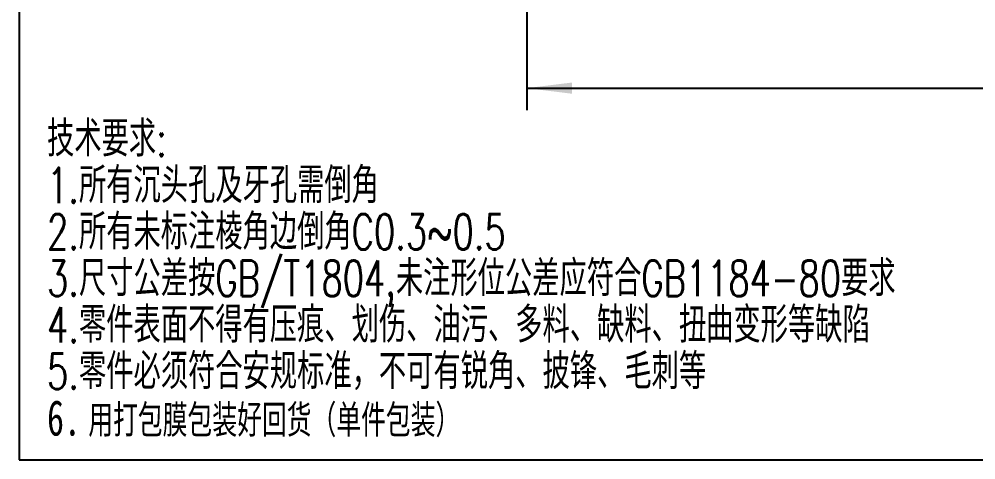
# Model space of a CAD drawing. Header units: millimetres. Extents: x 2 to 292, y 3 to 207.
# Drawn here: x 2.2 to 88.7, y 3.1 to 42.9 of the extents above; entities that cross this region are included whole.
import ezdxf

# ---------------------------------------------------------------- set-up
doc = ezdxf.new("R2010")
doc.units = ezdxf.units.MM
doc.layers.add('图层7', color=7, linetype='Continuous')
doc.layers.add('图框', color=7, linetype='Continuous')
doc.layers.add('粗实线', color=7, linetype='Continuous', lineweight=25)
doc.styles.add('SLDTEXTSTYLE0', font='TXT', dxfattribs={"width": 0.7, "bigfont": 'bigfont'})
doc.styles.add('SLDTEXTSTYLE2', font='TXT', dxfattribs={"width": 0.7})
doc.dimstyles.new('SLDDIMSTYLE3', dxfattribs={"dimtxt": 3.5, "dimasz": 4.08, "dimexe": 0, "dimexo": 0.0625, "dimgap": 0.875, "dimtad": 2, "dimlfac": 2, "dimrnd": 1e-09, "dimzin": 12, "dimdsep": 46, "dimtxsty": 'SLDTEXTSTYLE2', "dimsah": 1, "dimcen": 0.09, "dimadec": 0, "dimazin": 3, "dimtfac": 1, "dimtofl": 0, "dimtmove": 0, "dimatfit": 3, "dimfxl": 0, "dimfrac": 2, "dimtolj": 1, "dimtzin": 12, "dimarcsym": 0})

# ---------------------------------------------------------------- blocks, each defined once
blk = doc.blocks.new('SW_NOTE_4')
at = {"layer": '图层7', "color": 0, "attachment_point": 1}
for s, insert, char_height, style in [('\\M+18B5A术\\M+19776\\M+18B81:', (0, 4.125), 3.2, 'SLDTEXTSTYLE0'), ('1.\\M+18F8A\\M+1974C沉头\\M+18D45\\M+18B79\\M+189E5\\M+18D45\\M+18EF9\\M+1937C\\M+18A70', (0, -0.075), 3.2, 'SLDTEXTSTYLE0'), ('2.\\M+18F8A\\M+1974C\\M+196A2标\\M+1928D棱\\M+18A70边\\M+1937C\\M+18A70C0.3~0.5', (0, -4.275), 3.2, 'SLDTEXTSTYLE0'), ('3.\\M+18EDA\\M+190A1\\M+18CF6\\M+18DB7\\M+188C2GB/T1804,\\M+196A2\\M+1928D\\M+18C60\\M+188CA\\M+18CF6\\M+18DB7应\\M+19584\\M+18D87GB1184-80\\M+19776\\M+18B81', (0, -8.475), 3.2, 'SLDTEXTSTYLE0'), ('4.\\M+197EB\\M+18C8F\\M+1955C\\M+196CA\\M+19573\\M+193BE\\M+1974C压\\M+18DAD\\M+18141划伤\\M+18141\\M+196FB污\\M+18141\\M+191BD\\M+197BF\\M+18141\\M+1E39E\\M+197BF\\M+18141扭\\M+18BC8变\\M+18C60\\M+19399\\M+1E39E\\M+1E89C', (0, -12.675), 3.2, 'SLDTEXTSTYLE0'), ('5.\\M+197EB\\M+18C8F\\M+1954B须\\M+19584\\M+18D87\\M+188C0规标\\M+18F79\\M+18143\\M+19573\\M+189C2\\M+1974C锐\\M+18A70\\M+18141\\M+194E2锋\\M+18141\\M+196D1\\M+18E68\\M+19399', (0, -16.875), 3.2, 'SLDTEXTSTYLE0'), ('6.', (0, -21.075), 3.2, 'SLDTEXTSTYLE2'), ('\\M+19770\\M+191C5\\M+195EF\\M+1968C\\M+195EF\\M+19195\\M+18D44\\M+189F1货\\M+18169单\\M+18C8F\\M+195EF\\M+19195\\M+1816A', (3.724, -21.468), 2.910417, 'SLDTEXTSTYLE0')]:
    blk.add_mtext(s, dxfattribs=dict(at, insert=insert, char_height=char_height, style=style))
blk = doc.blocks.new('_D_40')
at = {"layer": '图框'}
for p, q in [((48.083, 62.366), (48.083, 34.658)), ((198.083, 57.658), (198.083, 34.658)), ((48.083, 36.658), (198.083, 36.658))]:
    blk.add_line(p, q, dxfattribs=at)
for points in [[(48.083, 36.658), (52.163, 36.15), (52.163, 37.166)], [(198.083, 36.658), (194.003, 37.166), (194.003, 36.15)]]:
    blk.add_solid(points, dxfattribs=at)
at = {"layer": '图框', "insert": (118.073, 41.17), "char_height": 3.5, "attachment_point": 1, "style": 'SLDTEXTSTYLE2'}
blk.add_mtext('300', dxfattribs=at)

msp = doc.modelspace()

# ---------------------------------------------------------------- linework, layer by layer
at = {"layer": '粗实线', "color": 5}
for p, q in [((2.20335337, 206.5709215), (2.20335337, 3.09596976)), ((2.20335337, 3.09596976), (292.20335529, 3.09596976))]:
    msp.add_line(p, q, dxfattribs=at)

# ---------------------------------------------------------------- block references
at = {"layer": '图层7', "color": 5}
msp.add_blockref('SW_NOTE_4', (4.72820809, 29.56181952), dxfattribs=at)

# ---------------------------------------------------------------- dimensions: what is measured, and where the dimension line sits
at = {"layer": '图框'}
dim = msp.add_linear_dim(base=(198.08308136, 36.65849409), p1=(48.08308136, 63.86560087), p2=(198.08308136, 59.15849409), dimstyle='SLDDIMSTYLE3', dxfattribs=at)
dim.commit()
dim.dimension.update_dxf_attribs({"geometry": '_D_40', "text_midpoint": (120.37699142, 36.65849409), "dimtype": 160})

doc.saveas('drawing.dxf')
